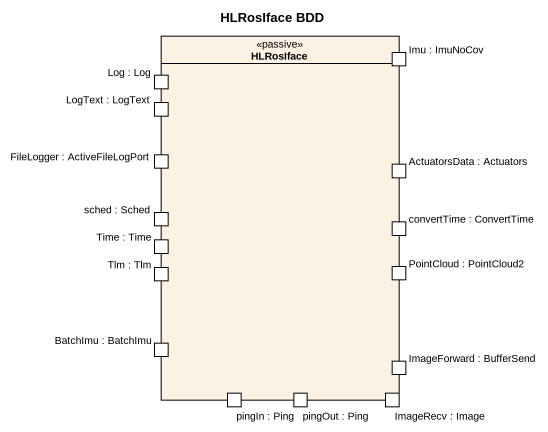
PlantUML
@startuml
title HLRosIface BDD
rectangle HLRosIface <<passive>> {
  port "Log : Log" as Log_Log
  port "Imu : ImuNoCov" as Imu_ImuNoCov
  port "LogText : LogText" as LogText_LogText
  port "FileLogger : ActiveFileLogPort" as FileLogger_ActiveFileLogPort
  port "ActuatorsData : Actuators" as ActuatorsData_Actuators
  port "sched : Sched" as sched_Sched
  port "Time : Time" as Time_Time
  port "convertTime : ConvertTime" as convertTime_ConvertTime
  port "Tlm : Tlm" as Tlm_Tlm
  port "PointCloud : PointCloud2" as PointCloud_PointCloud2
  port "BatchImu : BatchImu" as BatchImu_BatchImu
  port "ImageForward : BufferSend" as ImageForward_BufferSend
  port "pingIn : Ping" as pingIn_Ping
  port "pingOut : Ping" as pingOut_Ping
  port "ImageRecv : Image" as ImageRecv_Image
}
@enduml
